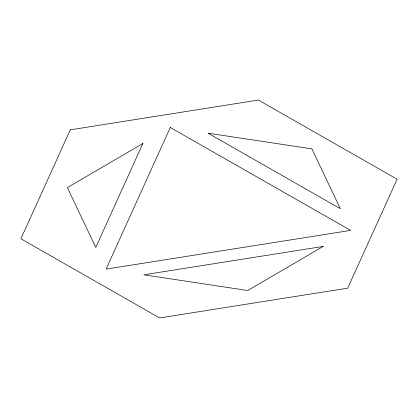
<?xml version="1.0" encoding="UTF-8"?>
<svg xmlns="http://www.w3.org/2000/svg" width="418" height="418" viewBox="0 0 418 418"><rect width="100%" height="100%" fill="white"/><g stroke="black" fill="none" stroke-linecap="round" stroke-linejoin="round"><path stroke-width="0.63" d="M70.276 129.841L20.9 238.782L159.624 317.941L347.724 288.159L397.1 179.218L258.376 100.059L70.276 129.841M142.862 143.51L95.774 247.393L67.376 187.604L142.862 143.51M170.283 127.49L106.094 269.114L350.624 230.396L170.283 127.49M323.203 246.416L247.717 290.51L143.829 274.814L323.203 246.416M311.906 148.886L208.023 133.19L340.304 208.676L311.906 148.886"/></g></svg>
